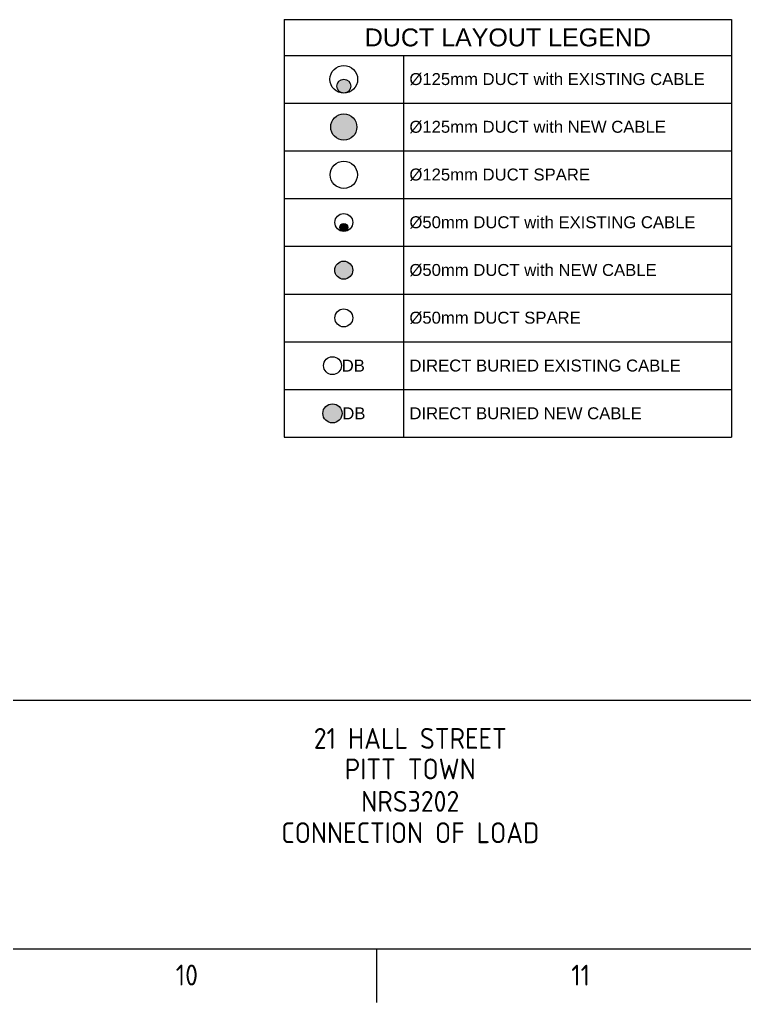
# Paper-space layout 'Sheet 2' of a CAD drawing. Header units: metres, sheet in millimetres. Extents: x -9 to 825, y -5 to 581.
# Drawn here: x 610.2 to 731.6, y -5.3 to 159.4 of the extents above; entities that cross this region are included whole.
import ezdxf
from ezdxf.enums import TextEntityAlignment as Align

# ---------------------------------------------------------------- set-up
doc = ezdxf.new("R2010")
doc.units = ezdxf.units.M
doc.layers.get('0').update_dxf_attribs({"color": 6})
doc.layers.add('Notes', color=7, linetype='Continuous')
doc.styles.add('iecISOCP', font='isocp.shx')
doc.styles.get("Standard").update_dxf_attribs({"font": 'arial.ttf'})

# ---------------------------------------------------------------- blocks, each defined once
blk = doc.blocks.new('A1_FRAME_TITLE')
at = {"layer": 'Notes', "linetype": 'Continuous'}
blk.add_line((678.72, 5.97), (678.72, -3.03), dxfattribs=at)
at = {"layer": 'Notes', "color": 3, "linetype": 'Continuous', "flags": 128}
for points in [[(123.8, 47.62), (824.37, 47.62)], [(123.8, 5.97), (824.37, 5.97)]]:
    blk.add_lwpolyline(points, dxfattribs=at)
blk.add_attdef('DRAFT_NUM', (29.9, 23.29), '', height=2.5, rotation=90)
at = {"layer": 'Notes', "color": 7, "style": 'iecISOCP'}
for s, p in [('10', (645.06, -0.2)), ('11', (711.36, -0.22))]:
    blk.add_text(s, height=3.5, dxfattribs=at).set_placement(p)
at = {"layer": 'Notes', "color": 7, "style": 'iecISOCP', "flags": 8}
blk.add_attdef('VERSION_NO', text='', height=2.5, rotation=90, dxfattribs=at).set_placement((302.04, 43.81), align=Align.MIDDLE_CENTER)
at = {"layer": 'Notes', "color": 7, "style": 'iecISOCP'}
for tag, p in [('CAP_NO', (513.19, 43.46)), ('IE_NUM', (513.05, 37.81)), ('REF_No_1', (335.24, 32.31)), ('REF_1', (362.52, 32.31)), ('HV_SWITCH', (513.46, 32.16)), ('GEN_WO', (441.71, 31.76)), ('REF_No_2', (335.24, 26.31)), ('REF_2', (362.52, 26.31)), ('OH_WO', (441.71, 25.81)), ('UBD_REF', (513.05, 25.83)), ('REF_No_3', (335.24, 20.31)), ('REF_3', (362.52, 20.31)), ('UG_WO', (441.71, 20.05)), ('GIS_MAP_No', (513.05, 20.04)), ('REF_No_4', (335.24, 14.31)), ('REF_4', (362.52, 14.31)), ('HV_OP_DIAG', (513.33, 14.2)), ('SUB_WO', (441.71, 13.81)), ('LGA', (512.95, 7.78))]:
    blk.add_attdef(tag, p, '', height=2.5, dxfattribs=at)
at = {"layer": 'Notes', "style": 'iecISOCP'}
for tag, p in [('T1', (684.37, 39.47)), ('T2', (684.37, 34.35)), ('T3', (684.37, 28.92)), ('T4', (684.37, 23.66)), ('T5', (684.37, 18.23)), ('T6', (684.37, 12.97))]:
    blk.add_attdef(tag, text='', height=3.5, dxfattribs=at).set_placement(p, align=Align.CENTER)
at = {"layer": 'Notes', "color": 7, "style": 'iecISOCP'}
for tag, p in [('scale', (567.76, 33.27)), ('DRAWN', (567.76, 24.93)), ('DATE', (567.76, 16.88)), ('DESIGN', (605.62, 9.15)), ('CHD', (567.76, 8.37))]:
    blk.add_attdef(tag, text='', height=2.5, dxfattribs=at).set_placement(p, align=Align.CENTER)
at = {"layer": 'Notes', "color": 4, "style": 'iecISOCP'}
blk.add_attdef('NUM', text='', height=7, dxfattribs=at).set_placement((792.37, 20.12), align=Align.MIDDLE_CENTER)
at = {"layer": 'Notes', "color": 1, "style": 'iecISOCP'}
blk.add_attdef('REV', text='', height=5, dxfattribs=at).set_placement((820.05, 17.1), align=Align.CENTER)
at = {"layer": 'Notes', "color": 7, "style": 'iecISOCP'}
for tag, p in [('NS', (790.71, 8.12)), ('SHTS', (805.41, 8.12))]:
    blk.add_attdef(tag, text='', height=2.5, dxfattribs=at).set_placement(p, align=Align.MIDDLE)
at = {"layer": 'Notes', "style": 'iecISOCP'}
blk.add_attdef('ExportID', (9.08, 2.39), '', height=2.5, dxfattribs=at)
at = {"layer": 'Notes', "style": 'iecISOCP', "flags": 1}
for tag, p in [('ProjectType', (14.17, -26.8)), ('ProjectNumber', (23.56, -26.82)), ('DrawingNumber', (35.51, -26.8)), ('ProjectDescription', (47.56, -26.83)), ('ExportDate', (60.28, -26.79)), ('ExportUserName', (69.15, -26.8)), ('DesignerCompanyName', (81.48, -26.79)), ('ExportAreaOfInterest', (97.1, -26.81)), ('GIS_SUCCESS', (112, -26.78)), ('CAD_SUCCESS', (121.79, -26.78)), ('DEPOTCODE', (132.11, -26.88)), ('ExportCategories', (140.08, -26.8)), ('Comments', (154.38, -26.88))]:
    blk.add_attdef(tag, p, '', height=1, dxfattribs=at)
blk = doc.blocks.new('DUCT_NEW')
blk.add_circle((0, 0.8), 0.8)
at = {"flags": 1}
blk.add_attdef('Z', (0, 0), '', height=0.2, dxfattribs=at)
at = {"flags": 9}
for tag, p in [('DUCT_CODE', (0, 0)), ('XSECT_TYPE', (0, -0.2)), ('STATE', (0, -0.6)), ('OWNED_BY', (0, -1.02)), ('OPERATED_BY', (0, -1.23)), ('FB_REFERENCE', (0, -0.4)), ('NOTES', (0, -0.8)), ('MAINTAINED_BY', (0, -1.42))]:
    blk.add_attdef(tag, text='', height=0.2, dxfattribs=at).set_placement(p, align=Align.MIDDLE_LEFT)
blk = doc.blocks.new('UNDERBORE_1_DUCT')
blk.add_circle((0, 0), 1.6)
blk = doc.blocks.new('U_BORE_1X125_NEW')
for name, p in [('UNDERBORE_1_DUCT', (0, 0)), ('DUCT_NEW', (0, -1.6))]:
    blk.add_blockref(name, p)
blk = doc.blocks.new('CABLE_LARGE_EXT')
h = blk.add_hatch(color=256)
edge = h.paths.add_edge_path()
edge.add_arc((0, 0.55), 0.55, 0, 360)
blk.add_circle((0, 0.55), 0.55)
at = {"flags": 1}
blk.add_attdef('Z', (0, 0), '', height=0.2, dxfattribs=at)
at = {"flags": 9}
for tag, p in [('COND_CODE', (0, 0)), ('STATE', (0, -0.4)), ('FB_REFERENCE', (0, -0.2)), ('XSECT_SIZE', (0, -0.6)), ('NOTES', (0, -0.8))]:
    blk.add_attdef(tag, text='', height=0.2, dxfattribs=at).set_placement(p, align=Align.MIDDLE_LEFT)
blk = doc.blocks.new('*U172')
at = {"layer": 'Notes', "color": 0, "linetype": 'Continuous', "transparency": 16777216, "xscale": 4, "yscale": 4, "zscale": 4}
blk.add_blockref('CABLE_LARGE_EXT', (9.91, -20.2, 0), dxfattribs=at)
blk = doc.blocks.new('DUCT_EXT')
blk.add_circle((0, 0.8), 0.8)
at = {"flags": 1}
blk.add_attdef('Z', (0, 0), '', height=0.2, dxfattribs=at)
at = {"flags": 9}
for tag, p in [('DUCT_CODE', (0, 0)), ('XSECT_TYPE', (0, -0.2)), ('STATE', (0, -0.6)), ('FB_REFERENCE', (0, -0.4)), ('NOTES', (0, -0.8))]:
    blk.add_attdef(tag, text='', height=0.2, dxfattribs=at).set_placement(p, align=Align.MIDDLE_LEFT)
blk = doc.blocks.new('DUCT_50_EXT')
blk.add_circle((0, 0.4), 0.4)
at = {"flags": 1}
blk.add_attdef('Z', (0, 0), '', height=0.2, dxfattribs=at)
at = {"flags": 9}
for tag, p in [('DUCT_CODE', (0, 0)), ('XSECT_TYPE', (0, -0.2)), ('FB_REFERENCE', (0, -0.4)), ('STATE', (0, -0.6)), ('NOTES', (0, -0.8))]:
    blk.add_attdef(tag, text='', height=0.2, dxfattribs=at).set_placement(p, align=Align.MIDDLE_LEFT)
blk = doc.blocks.new('CABLE_SMALL_EXT')
h = blk.add_hatch(color=256)
edge = h.paths.add_edge_path()
edge.add_arc((0, 0.275), 0.275, 0, 360)
blk.add_circle((0, 0.275), 0.275)
at = {"flags": 1}
blk.add_attdef('Z', (0, 0), '', height=0.2, dxfattribs=at)
at = {"flags": 9}
for tag, p in [('COND_CODE', (0, 0)), ('STATE', (0, -0.4)), ('FB_REFERENCE', (0, -0.2)), ('XSECT_SIZE', (0, -0.6)), ('NOTES', (0, -0.8))]:
    blk.add_attdef(tag, text='', height=0.2, dxfattribs=at).set_placement(p, align=Align.MIDDLE_LEFT)
blk = doc.blocks.new('*U173')
at = {"layer": 'Notes', "color": 0, "linetype": 'Continuous', "transparency": 16777216, "xscale": 3.75, "yscale": 3.75, "zscale": 3.75}
blk.add_blockref('DUCT_50_EXT', (8.1, -59.5, 0), dxfattribs=at)
at = {"layer": 'Notes', "color": 0, "linetype": 'Continuous', "transparency": 16777216, "insert": (11.59, -58), "char_height": 2, "width": 3.6171, "attachment_point": 5}
blk.add_mtext('DB             ', dxfattribs=at)
blk = doc.blocks.new('CABLE_SMALL_NEW')
h = blk.add_hatch(color=256)
edge = h.paths.add_edge_path()
edge.add_arc((0, 0.4), 0.4, 0, 360)
blk.add_circle((0, 0.4), 0.4)
for tag, flags, p in [('COND_CODE', 9, (1.5, 0)), ('STATE', 9, (1.5, -0.4)), ('FB_REFERENCE', 9, (1.5, -0.2)), ('XSECT_SIZE', 9, (1.5, -0.6)), ('NOTES', 9, (1.5, -0.8)), ('OWNED_BY', 9, (1.5, -1)), ('OPERATED_BY', 9, (1.5, -1.2)), ('Z', 1, (1.5, -1.6)), ('MAINTAINED_BY', 9, (1.5, -1.4))]:
    blk.add_attdef(tag, text='', height=0.2, dxfattribs=dict(flags=flags)).set_placement(p, align=Align.MIDDLE_LEFT)
blk = doc.blocks.new('*U174')
at = {"layer": 'Notes', "color": 0, "linetype": 'Continuous', "transparency": 16777216, "xscale": 4, "yscale": 4, "zscale": 4}
blk.add_blockref('CABLE_SMALL_NEW', (8.1, -67.6, 0), dxfattribs=at)
at = {"layer": 'Notes', "color": 0, "linetype": 'Continuous', "transparency": 16777216, "insert": (11.69, -66), "char_height": 2, "width": 3.6171, "attachment_point": 5}
blk.add_mtext('DB', dxfattribs=at)
blk = doc.blocks.new('*T161')
at = {"layer": 'Notes', "color": 0, "linetype": 'ByBlock', "lineweight": -2, "transparency": 16777216}
for p, q in [((0, 0), (75, 0)), ((0, 0), (0, -70)), ((75, 0), (75, -70)), ((0, -6), (75, -6)), ((20, -6), (20, -70)), ((0, -14), (75, -14)), ((0, -22), (75, -22)), ((0, -30), (75, -30)), ((0, -38), (75, -38)), ((0, -46), (75, -46)), ((0, -54), (75, -54)), ((0, -62), (75, -62)), ((0, -70), (75, -70))]:
    blk.add_line(p, q, dxfattribs=at)
at = {"layer": 'Notes', "color": 0, "linetype": 'Continuous', "transparency": 16777216}
for name, p, xscale, yscale, zscale in [('U_BORE_1X125_NEW', (10, -10, 0), 1.45, 1.45, 1.45), ('DUCT_EXT', (10, -28.28, 0), 2.85, 2.85, 2.85), ('DUCT_50_EXT', (10, -35.5, 0), 3.75, 3.75, 3.75), ('CABLE_SMALL_EXT', (10, -43.51, 0), 5.5, 5.5, 5.5), ('DUCT_50_EXT', (10, -51.5, 0), 3.75, 3.75, 3.75)]:
    blk.add_blockref(name, p, dxfattribs=dict(at, xscale=xscale, yscale=yscale, zscale=zscale))
for name, p in [('*U172', (0.09, 0)), ('*U173', (0, 0)), ('*U174', (0, 0))]:
    blk.add_blockref(name, p, dxfattribs=at)
for s, insert, char_height, width, attachment_point in [('DUCT LAYOUT LEGEND', (37.5, -3), 3, 73, 5), ('%%C125mm DUCT with EXISTING CABLE', (21, -10), 2, 53, 4), ('%%C125mm DUCT with NEW CABLE', (21, -18), 2, 53, 4), ('%%C125mm DUCT SPARE', (21, -26), 2, 53, 4), ('%%C50mm DUCT with EXISTING CABLE', (21, -34), 2, 53, 4), ('%%C50mm DUCT with NEW CABLE', (21, -42), 2, 53, 4), ('%%C50mm DUCT SPARE', (21, -50), 2, 53, 4), ('DIRECT BURIED EXISTING CABLE', (21, -58), 2, 53, 4), ('DIRECT BURIED NEW CABLE', (21, -66), 2, 53, 4)]:
    blk.add_mtext(s, dxfattribs=dict(at, insert=insert, char_height=char_height, width=width, attachment_point=attachment_point))

psp = doc.layouts.new('Sheet 2')

# ---------------------------------------------------------------- block references
psp.add_blockref('*T161', (654.49, 159.39))
at = {"layer": 'Notes'}
ref = psp.add_blockref('A1_FRAME_TITLE', (-8.74, -2.32), dxfattribs=at)
ref.add_attrib('T1', '21 HALL STREET', dxfattribs={"height": 3.5, "style": 'iecISOCP'}).set_placement((675.63, 37.15), align=Align.CENTER)
ref.add_attrib('T2', 'PITT TOWN', dxfattribs={"height": 3.5, "style": 'iecISOCP'}).set_placement((675.63, 32.03), align=Align.CENTER)
ref.add_attrib('T3', 'NRS3202', dxfattribs={"height": 3.5, "style": 'iecISOCP'}).set_placement((675.63, 26.6), align=Align.CENTER)
ref.add_attrib('T4', 'CONNECTION OF LOAD', dxfattribs={"height": 3.5, "style": 'iecISOCP'}).set_placement((675.63, 21.34), align=Align.CENTER)
for name, p, xscale, yscale, zscale in [('CABLE_LARGE_EXT', (664.49, 147.07, 0), 2.10909090909099, 2.10909090909099, 2.10909090909099), ('CABLE_SMALL_EXT', (664.49, 123.89, 0), 2.456412499179464, 2.456412499179464, 2.456412499179464)]:
    psp.add_blockref(name, p, dxfattribs=dict(at, xscale=xscale, yscale=yscale, zscale=zscale))

doc.saveas('drawing.dxf')
